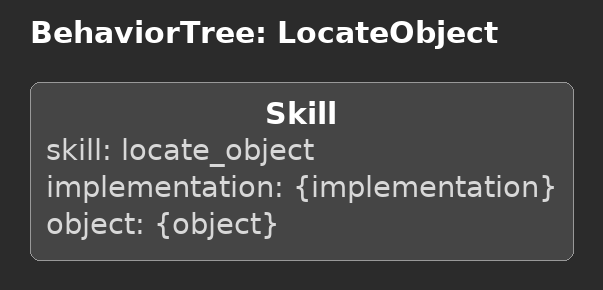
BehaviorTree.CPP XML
<?xml version="1.0"?>
<root BTCPP_format="4" main_tree_to_execute="LocateObject">
  <BehaviorTree ID="LocateObject">
    <Skill skill="locate_object" implementation="{implementation}" object="{object}"/>
  </BehaviorTree>
</root>
